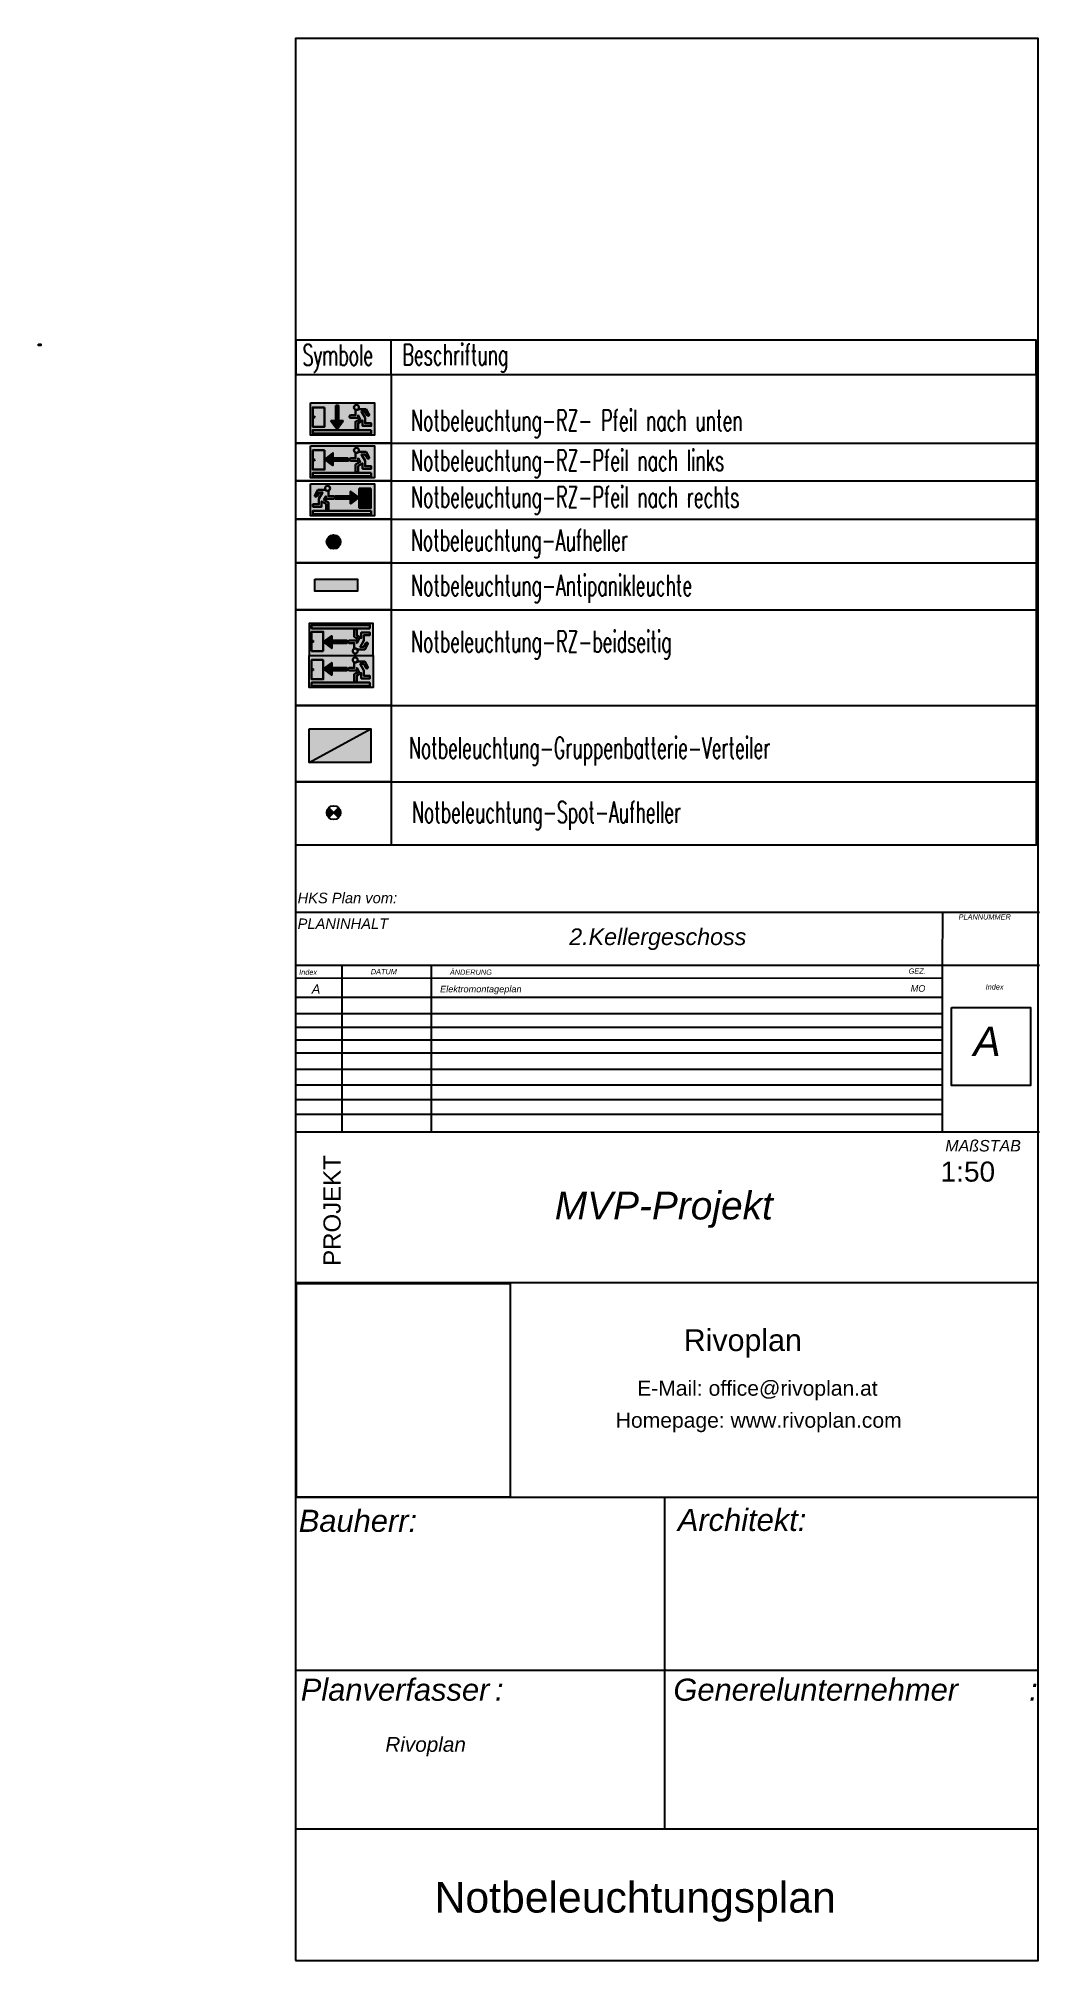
# Model space of a CAD drawing. Header units: millimetres. Extents: x -417894 to 3920, y -95364 to 2075.
# Drawn here: x 3644 to 3920, y 1545 to 2075 of the extents above; entities outside this region: 4.
import ezdxf
from ezdxf.enums import TextEntityAlignment as Align

# ---------------------------------------------------------------- set-up
doc = ezdxf.new("R2010")
doc.units = ezdxf.units.MM
for name, color, linetype, true_color in [('din_SIBEL_10_emergency_lighting', 114, 'Continuous', 0x1eb450), ('E_Muster', 18, 'Continuous', 0x080808), ('ET_LEGENDE - Wohnung$0$800_AL_ALLG_L', 18, 'Continuous', 0x050505)]:
    doc.layers.add(name, color=color, linetype=linetype, true_color=true_color)
doc.layers.add('PDF2_Bilder', color=7, linetype='Continuous')
doc.styles.add('ARIAL', font='arial.ttf', dxfattribs={"width": 0.85})
doc.styles.add('ERSTELLTER_STIL_1', font='swiss.ttf')
doc.styles.add('ERSTELLTER_STIL_5', font='ariali.ttf')
doc.styles.add('ET_LEGENDE - Wohnung$0$ROMANS', font='romans.shx', dxfattribs={"width": 0.6})
doc.styles.get("Standard").update_dxf_attribs({"font": 'arial.ttf'})
picture_1 = doc.add_image_def('image1.png', size_in_pixel=(1254, 1254))

# ---------------------------------------------------------------- blocks, each defined once
blk = doc.blocks.new('Sicherheitsleuchte Aufheller')
h = blk.add_hatch(color=150)
h.set_gradient(color1=(0, 255, 0), tint=1, name='CYLINDER')
h.paths.add_polyline_path([(3205.29, 2752.99, 1), (3209.99, 2752.99, 1)])
at = {"color": 3}
blk.add_circle((3207.64, 2752.99), 2.35, dxfattribs=at)
blk = doc.blocks.new('Aufheller Notbeleuchtung')
at = {"color": 150, "xscale": 0.3936036498448924, "yscale": 0.3936036498448924, "zscale": 0.3936036498448924}
blk.add_blockref('Sicherheitsleuchte Aufheller', (578.78, 401.81), dxfattribs=at)
blk = doc.blocks.new('Spot Notbeleuchtung')
h = blk.add_hatch(color=3)
edge = h.paths.add_edge_path()
edge.add_line((0, 0), (-0.63, 0.63))
edge.add_arc((0, 0), 0.89, 135, 225)
edge.add_line((-0.63, -0.63), (0, 0))
h = blk.add_hatch(color=3)
edge = h.paths.add_edge_path()
edge.add_line((0, 0), (0.63, -0.63))
edge.add_arc((0, 0), 0.89, 315, 405)
edge.add_line((0.63, 0.63), (0, 0))
at = {"color": 3}
for p, q in [((-0.63, 0.63), (0.63, -0.63)), ((-0.63, -0.63), (0.63, 0.63))]:
    blk.add_line(p, q, dxfattribs=at)
blk.add_circle((0, 0), 0.89, dxfattribs=at)
blk = doc.blocks.new('Gruppenbatterie-Verteiler')
h = blk.add_hatch(color=256)
h.set_gradient(color1=(0, 255, 0), color2=(0, 255, 0), tint=1)
h.paths.add_polyline_path([(2108.28, 646.2), (2091.24, 646.2), (2091.24, 636.93)])
h = blk.add_hatch(color=256)
h.set_gradient(color1=(255, 255, 255), tint=1)
h.paths.add_polyline_path([(2108.28, 636.93), (2108.28, 646.2), (2091.24, 636.93)])
blk.add_lwpolyline([(2091.24, 646.2), (2108.28, 646.2), (2108.28, 636.93), (2091.24, 636.93)], close=True)
blk.add_lwpolyline([(2091.24, 636.93), (2108.28, 646.2)])
blk = doc.blocks.new('9809550')
at = {"color": 18, "lineweight": 30, "true_color": 0x000000}
for points in [[(423921.7, 99168.8), (423956.8, 99168.8), (423956.8, 99202.9), (423984.5, 99214.5), (424033.7, 99214.5), (424053.8, 99178.3)], [(424040.2, 99170.9), (424025.2, 99196.7), (423999.7, 99196.8), (424026.2, 99150.3), (424026.2, 99110.9), (424070.2, 99110.9), (424070.2, 99092.3), (424007.5, 99092.3), (424007.5, 99131.7), (423975, 99113.1), (423975, 99067), (423956.5, 99067), (423956.5, 99122.4), (423990.5, 99141.9), (423975.1, 99168.8), (423975.1, 99150.2), (423921.7, 99150.3)]]:
    blk.add_lwpolyline(points, dxfattribs=at)
blk.add_circle((423963.6, 99225.9), 18.1, dxfattribs=at)
for centre, radius, start, end in [((423921.7, 99159.5), 9.27, 89.9849, 270.0151), ((424047.8, 99173.1), 7.96, 195.72991, 41.40047)]:
    blk.add_arc(centre, radius, start, end, dxfattribs=at)
blk = doc.blocks.new('595995')
blk.add_hatch(color=256).paths.add_polyline_path([(423732, 99469), (423791, 99425), (423791, 99459), (423903, 99459), (423903, 99477), (423792, 99477), (423792, 99514)])
at = {"color": 18, "lineweight": 30, "true_color": 0x000000}
blk.add_lwpolyline([(423903, 99477), (423792, 99477), (423792, 99514), (423732, 99469), (423791, 99425), (423791, 99459), (423903, 99459), (423903, 99477)], dxfattribs=at)
blk = doc.blocks.new('RIVO-RZ-ARR_right')
h = blk.add_hatch(color=100)
h.paths.add_polyline_path([(423618, 99568), (423618, 99336), (424081, 99336), (424081, 99568)])
h.paths.add_polyline_path([(423908, 99479), (423908, 99513), (423967, 99469), (423908, 99424), (423908, 99460), (423797, 99460), (423797, 99479)], flags=16)
h.paths.add_polyline_path([(423736, 99519), (423749, 99512), (423749, 99478), (423785, 99478, -0.998804), (423785, 99460), (423731, 99460), (423731, 99478), (423716, 99451), (423750, 99432), (423750, 99376), (423731, 99376), (423731, 99422), (423699, 99441), (423699, 99402), (423636, 99402), (423636, 99420), (423680, 99420), (423680, 99460), (423707, 99506), (423681, 99506), (423666, 99480, -1.25347), (423652, 99488), (423673, 99524), (423722, 99524), (423736, 99519, -0.302406), (423725, 99535, -1), (423761, 99535, -0.535619)], flags=16)
h.paths.add_polyline_path([(424058, 99371), (424058, 99347), (423635, 99347), (423635, 99371)], flags=16)
h.paths.add_polyline_path([(423971, 99533), (424056, 99533), (424056, 99393), (423971, 99393)], flags=16)
h.paths.add_polyline_path([(423985, 99463, -1), (423975, 99463, -1)], flags=0)
h = blk.add_hatch(color=256)
h.paths.add_polyline_path([(423707, 99506), (423680, 99460), (423680, 99420), (423636, 99420), (423636, 99402), (423699, 99402), (423699, 99441), (423731, 99422), (423731, 99376), (423750, 99376), (423750, 99432), (423716, 99451), (423731, 99478), (423731, 99460), (423785, 99460, 0.998804), (423785, 99478), (423749, 99478), (423749, 99512), (423722, 99524), (423673, 99524), (423652, 99488, 1.25347), (423666, 99480), (423681, 99506)])
h.paths.add_polyline_path([(423761, 99535, 1), (423725, 99535, 1)])
h = blk.add_hatch(color=256)
h.paths.add_polyline_path([(424056, 99533), (423971, 99533), (423971, 99393), (424056, 99393)])
h.paths.add_polyline_path([(423985, 99463, -1), (423975, 99463, -1)], flags=16)
blk.add_hatch(color=256).paths.add_polyline_path([(424058, 99347), (424058, 99371), (423635, 99371), (423635, 99347)])
blk.add_lwpolyline([(423618, 99568), (424081, 99568), (424081, 99336), (423618, 99336)], close=True)
at = {"color": 18, "lineweight": 30, "true_color": 0x000000}
for points in [[(424056, 99533), (423971, 99533), (423971, 99393), (424056, 99393)], [(424058, 99371), (423635, 99371), (423635, 99347), (424058, 99347)]]:
    blk.add_lwpolyline(points, close=True, dxfattribs=at)
blk.add_circle((423980, 99463), 5, dxfattribs=at)
at = {"xscale": -1, "rotation": 359.9999999997448}
blk.add_blockref('9809550', (847706, 309), dxfattribs=at)
at = {"rotation": 180.0000000000325}
blk.add_blockref('595995', (847700, 198937), dxfattribs=at)
blk = doc.blocks.new('RIVO-SIBEL-ARR-down')
h = blk.add_hatch(color=100)
h.paths.add_polyline_path([(3686.69, 1956.46), (3686.69, 1947.63), (3704.36, 1947.63), (3704.36, 1956.46)])
h.paths.add_polyline_path([(3693.72, 1955.75), (3694.43, 1955.76), (3694.43, 1951.52), (3695.72, 1951.52), (3694.04, 1949.27), (3692.34, 1951.53), (3693.72, 1951.53)], flags=16)
h.paths.add_polyline_path([(3690.59, 1955.25), (3690.59, 1949.9), (3687.35, 1949.9), (3687.35, 1955.25)], flags=16)
h.paths.add_polyline_path([(3687.91, 1952.58, -1), (3687.53, 1952.58, -1)], flags=0)
h.paths.add_polyline_path([(3697.79, 1953.06), (3699.13, 1953.06), (3699.13, 1954.36), (3699.65, 1954.59, -0.535619), (3698.7, 1955.23, -1), (3700.07, 1955.23, -0.302406), (3699.65, 1954.59), (3700.18, 1954.8), (3702.06, 1954.8), (3702.82, 1953.42, -1.25347), (3702.3, 1953.14), (3701.73, 1954.12), (3700.76, 1954.12), (3701.77, 1952.35), (3701.77, 1950.85), (3703.45, 1950.85), (3703.45, 1950.14), (3701.06, 1950.14), (3701.06, 1951.64), (3699.82, 1950.93), (3699.82, 1949.18), (3699.12, 1949.18), (3699.12, 1951.29), (3700.41, 1952.03), (3699.82, 1953.05), (3699.82, 1952.35), (3697.79, 1952.35, -1)], flags=16)
h.paths.add_polyline_path([(3703.45, 1948.98), (3703.45, 1948.07), (3687.35, 1948.07), (3687.35, 1948.98)], flags=16)
h = blk.add_hatch(color=7)
h.paths.add_polyline_path([(3690.59, 1955.25), (3687.35, 1955.25), (3687.35, 1949.9), (3690.59, 1949.9)])
h.paths.add_polyline_path([(3687.91, 1952.58, -1), (3687.53, 1952.58, -1)], flags=16)
h.paths.add_polyline_path([(3703.45, 1948.07), (3703.45, 1948.98), (3687.35, 1948.98), (3687.35, 1948.07)])
blk.add_hatch(color=256).paths.add_polyline_path([(3693.72, 1951.53), (3692.34, 1951.53), (3694.04, 1949.27), (3695.72, 1951.52), (3694.43, 1951.52), (3694.43, 1955.76), (3693.72, 1955.75)])
h = blk.add_hatch(color=256)
h.paths.add_polyline_path([(3700.76, 1954.12), (3701.73, 1954.12), (3702.3, 1953.14, 1.25347), (3702.82, 1953.42), (3702.06, 1954.8), (3700.18, 1954.8), (3699.13, 1954.36), (3699.13, 1953.06), (3697.79, 1953.06, 1), (3697.79, 1952.35), (3699.82, 1952.35), (3699.82, 1953.05), (3700.41, 1952.03), (3699.12, 1951.29), (3699.12, 1949.18), (3699.82, 1949.18), (3699.82, 1950.93), (3701.06, 1951.64), (3701.06, 1950.14), (3703.45, 1950.14), (3703.45, 1950.85), (3701.77, 1950.85), (3701.77, 1952.35)])
h.paths.add_polyline_path([(3698.7, 1955.23, 1), (3700.07, 1955.23, 1)])
blk.add_lwpolyline([(3686.69, 1956.46), (3704.36, 1956.46), (3704.36, 1947.63), (3686.69, 1947.63)], close=True)
at = {"color": 18, "lineweight": 30, "true_color": 0x000000}
for points in [[(3690.59, 1955.25), (3687.35, 1955.25), (3687.35, 1949.9), (3690.59, 1949.9)], [(3703.45, 1948.98), (3687.35, 1948.98), (3687.35, 1948.07), (3703.45, 1948.07)]]:
    blk.add_lwpolyline(points, close=True, dxfattribs=at)
blk.add_lwpolyline([(3693.72, 1955.75), (3693.72, 1951.53), (3692.34, 1951.53), (3694.04, 1949.27), (3695.72, 1951.52), (3694.43, 1951.52), (3694.43, 1955.76), (3693.72, 1955.75)], dxfattribs=at)
blk.add_circle((3687.72, 1952.58), 0.19, dxfattribs=at)
at = {"xscale": 0.0381026673526157, "yscale": 0.0381026673526157, "zscale": 0.0381026673526157}
blk.add_blockref('9809550', (-12454.76, -1825.54), dxfattribs=at)
blk = doc.blocks.new('RIVO-SIBEL-ARR-left')
h = blk.add_hatch(color=100)
h.paths.add_polyline_path([(3656.51, 1956.46), (3656.51, 1947.63), (3674.18, 1947.63), (3674.18, 1956.46)])
h.paths.add_polyline_path([(3662.75, 1954.45), (3662.75, 1953.06), (3666.97, 1953.06), (3666.98, 1952.36), (3662.74, 1952.36), (3662.74, 1951.07), (3660.49, 1952.74)], flags=16)
h.paths.add_polyline_path([(3660.42, 1955.25), (3660.42, 1949.9), (3657.18, 1949.9), (3657.18, 1955.25)], flags=16)
h.paths.add_polyline_path([(3657.73, 1952.58, -1), (3657.35, 1952.58, -1)], flags=0)
h.paths.add_polyline_path([(3667.61, 1953.06), (3668.95, 1953.06), (3668.95, 1954.36), (3669.48, 1954.59, -0.535619), (3668.52, 1955.23, -1), (3669.9, 1955.23, -0.302406), (3669.48, 1954.59), (3670.01, 1954.8), (3671.88, 1954.8), (3672.65, 1953.42, -1.25347), (3672.13, 1953.14), (3671.56, 1954.12), (3670.59, 1954.12), (3671.59, 1952.35), (3671.59, 1950.85), (3673.27, 1950.85), (3673.27, 1950.14), (3670.88, 1950.14), (3670.88, 1951.64), (3669.64, 1950.93), (3669.64, 1949.18), (3668.94, 1949.18), (3668.94, 1951.29), (3670.24, 1952.03), (3669.65, 1953.05), (3669.65, 1952.35), (3667.61, 1952.35, -1)], flags=16)
h.paths.add_polyline_path([(3673.27, 1948.98), (3673.27, 1948.07), (3657.18, 1948.07), (3657.18, 1948.98)], flags=16)
h = blk.add_hatch(color=7)
h.paths.add_polyline_path([(3660.42, 1955.25), (3657.18, 1955.25), (3657.18, 1949.9), (3660.42, 1949.9)])
h.paths.add_polyline_path([(3657.73, 1952.58, -1), (3657.35, 1952.58, -1)], flags=16)
h.paths.add_polyline_path([(3673.27, 1948.07), (3673.27, 1948.98), (3657.18, 1948.98), (3657.18, 1948.07)])
h = blk.add_hatch(color=256)
h.paths.add_polyline_path([(3670.59, 1954.12), (3671.56, 1954.12), (3672.13, 1953.14, 1.25347), (3672.65, 1953.42), (3671.88, 1954.8), (3670.01, 1954.8), (3668.95, 1954.36), (3668.95, 1953.06), (3667.61, 1953.06, 1), (3667.61, 1952.35), (3669.65, 1952.35), (3669.65, 1953.05), (3670.24, 1952.03), (3668.94, 1951.29), (3668.94, 1949.18), (3669.64, 1949.18), (3669.64, 1950.93), (3670.88, 1951.64), (3670.88, 1950.14), (3673.27, 1950.14), (3673.27, 1950.85), (3671.59, 1950.85), (3671.59, 1952.35)])
h.paths.add_polyline_path([(3668.52, 1955.23, 1), (3669.9, 1955.23, 1)])
blk.add_hatch(color=256).paths.add_polyline_path([(3662.75, 1953.06), (3662.75, 1954.45), (3660.49, 1952.74), (3662.74, 1951.07), (3662.74, 1952.36), (3666.98, 1952.36), (3666.97, 1953.06)])
blk.add_lwpolyline([(3656.51, 1956.46), (3674.18, 1956.46), (3674.18, 1947.63), (3656.51, 1947.63)], close=True)
at = {"color": 18, "lineweight": 30, "true_color": 0x000000}
for points in [[(3660.42, 1955.25), (3657.18, 1955.25), (3657.18, 1949.9), (3660.42, 1949.9)], [(3673.27, 1948.98), (3657.18, 1948.98), (3657.18, 1948.07), (3673.27, 1948.07)]]:
    blk.add_lwpolyline(points, close=True, dxfattribs=at)
blk.add_lwpolyline([(3666.97, 1953.06), (3662.75, 1953.06), (3662.75, 1954.45), (3660.49, 1952.74), (3662.74, 1951.07), (3662.74, 1952.36), (3666.98, 1952.36), (3666.97, 1953.06)], dxfattribs=at)
blk.add_circle((3657.54, 1952.58), 0.19, dxfattribs=at)
at = {"xscale": 0.0381026673526157, "yscale": 0.0381026673526157, "zscale": 0.0381026673526157}
blk.add_blockref('9809550', (-12484.93, -1825.54), dxfattribs=at)
blk = doc.blocks.new('Antipanikleuchte-RIVO')
h = blk.add_hatch(color=256)
h.dxf.hatch_style = 1
h.set_gradient(color1=(0, 255, 0), name='SPHERICAL')
h.paths.add_polyline_path([(3719.93, 1926.17), (3719.93, 1922.87), (3731.65, 1922.87), (3731.65, 1926.17)])
at = {"color": 3}
blk.add_lwpolyline([(3719.93, 1926.17), (3731.65, 1926.17), (3731.65, 1922.87), (3719.93, 1922.87)], close=True, dxfattribs=at)
blk = doc.blocks.new('RIVO-RZ-ARR_down')
h = blk.add_hatch(color=100)
h.paths.add_polyline_path([(3649.31, 1947.37), (3649.31, 1934.26), (3675.52, 1934.26), (3675.52, 1947.37)])
h.paths.add_polyline_path([(3655.1, 1937.62), (3650.29, 1937.62), (3650.29, 1945.57), (3655.1, 1945.57)], flags=16)
h.paths.add_polyline_path([(3660.09, 1946.39), (3661.13, 1946.4), (3661.13, 1940.11), (3663.05, 1940.11), (3660.56, 1936.77), (3658.03, 1940.13), (3660.09, 1940.13)], flags=16)
h.paths.add_polyline_path([(3651.11, 1941.61, -1), (3650.55, 1941.61, -1)], flags=0)
h.paths.add_polyline_path([(3674.18, 1936.27), (3674.18, 1934.92), (3650.29, 1934.92), (3650.29, 1936.27)], flags=16)
h.paths.add_polyline_path([(3666.5, 1942.32), (3668.48, 1942.32), (3668.48, 1944.25), (3669.26, 1944.6, -0.535619), (3667.84, 1945.54, -1), (3669.89, 1945.54, -0.302406), (3669.26, 1944.6), (3670.05, 1944.9), (3672.83, 1944.9), (3673.97, 1942.85, -1.25347), (3673.2, 1942.43), (3672.35, 1943.89), (3670.91, 1943.9), (3672.4, 1941.27), (3672.4, 1939.04), (3674.89, 1939.04), (3674.89, 1937.99), (3671.35, 1937.99), (3671.35, 1940.22), (3669.51, 1939.16), (3669.51, 1936.56), (3668.47, 1936.56), (3668.47, 1939.69), (3670.39, 1940.79), (3669.52, 1942.31), (3669.52, 1941.26), (3666.5, 1941.27, -1)], flags=16)
h = blk.add_hatch(color=7)
h.paths.add_polyline_path([(3655.1, 1945.57), (3650.29, 1945.57), (3650.29, 1937.62), (3655.1, 1937.62)])
h.paths.add_polyline_path([(3651.11, 1941.61, -1), (3650.55, 1941.61, -1)], flags=16)
h.paths.add_polyline_path([(3674.18, 1934.92), (3674.18, 1936.27), (3650.29, 1936.27), (3650.29, 1934.92)])
blk.add_hatch(color=256).paths.add_polyline_path([(3660.56, 1936.77), (3663.05, 1940.11), (3661.13, 1940.11), (3661.13, 1946.4), (3660.09, 1946.39), (3660.09, 1940.13), (3658.03, 1940.13)])
h = blk.add_hatch(color=256)
h.paths.add_polyline_path([(3670.91, 1943.9), (3672.35, 1943.89), (3673.2, 1942.43), (3673.97, 1942.85), (3672.83, 1944.94), (3670.04, 1944.91), (3668.49, 1944.25), (3668.49, 1942.32), (3666.5, 1942.32), (3666.5, 1941.27), (3669.52, 1941.27), (3669.52, 1942.32), (3670.39, 1940.79), (3668.47, 1939.7), (3668.47, 1936.56), (3669.51, 1936.56), (3669.51, 1939.16), (3671.35, 1940.22), (3671.35, 1937.99), (3674.9, 1937.99), (3674.9, 1939.04), (3672.4, 1939.04), (3672.4, 1941.27)])
h.paths.add_polyline_path([(3667.84, 1945.54, 1), (3669.89, 1945.54, 1)])
h.paths.add_polyline_path([(3666.5, 1942.32, 1.000264), (3666.5, 1941.27)])
h.paths.add_polyline_path([(3673.97, 1942.85), (3673.2, 1942.43, 1.25347)], flags=17)
blk.add_lwpolyline([(3649.31, 1947.37), (3675.52, 1947.37), (3675.52, 1934.26), (3649.31, 1934.26)], close=True)
at = {"color": 18, "lineweight": 30, "true_color": 0x000000}
for points in [[(3655.1, 1945.57), (3650.29, 1945.57), (3650.29, 1937.62), (3655.1, 1937.62)], [(3674.18, 1936.27), (3650.29, 1936.27), (3650.29, 1934.92), (3674.18, 1934.92)]]:
    blk.add_lwpolyline(points, close=True, dxfattribs=at)
blk.add_lwpolyline([(3660.09, 1946.39), (3660.09, 1940.13), (3658.03, 1940.13), (3660.56, 1936.77), (3663.05, 1940.11), (3661.13, 1940.11), (3661.13, 1946.4), (3660.09, 1946.39)], dxfattribs=at)
blk.add_circle((3650.83, 1941.61), 0.283, dxfattribs=at)
at = {"xscale": 0.0565485597302301, "yscale": 0.0565485597302301, "zscale": 0.0565485597302301}
blk.add_blockref('9809550', (-20305.67, -3665.54), dxfattribs=at)

msp = doc.modelspace()

# ---------------------------------------------------------------- linework, layer by layer
msp.add_lwpolyline([(3714.53, 1545.47), (3919.22, 1545.47), (3919.22, 2075.24), (3714.53, 2075.24)], close=True)
at = {"color": 18, "true_color": 0x000000}
for points in [[(3714.7, 1982.62), (3918.69, 1982.62), (3918.69, 1992.07), (3714.7, 1992.07)], [(3714.7, 1982.62), (3918.69, 1982.62), (3918.69, 1852.88), (3714.7, 1852.88)], [(3895.34, 1808.18), (3917.1, 1808.18), (3917.1, 1786.64), (3895.34, 1786.64)]]:
    msp.add_lwpolyline(points, close=True, dxfattribs=at)
for points in [[(3740.94, 1982.53), (3740.94, 1992.07)], [(3740.94, 1982.53), (3740.94, 1852.88)], [(3740.98, 1963.7), (3714.7, 1963.7), (3740.98, 1963.7), (3918.69, 1963.7)], [(3740.98, 1953.28), (3714.7, 1953.28), (3740.98, 1953.28), (3918.69, 1953.28)], [(3740.98, 1942.7), (3714.7, 1942.7), (3740.98, 1942.7), (3918.69, 1942.7)], [(3740.98, 1930.7), (3714.7, 1930.7), (3740.98, 1930.7), (3918.69, 1930.7)], [(3740.98, 1917.74), (3714.7, 1917.74), (3740.98, 1917.74), (3918.69, 1917.74)], [(3740.98, 1891.39), (3714.7, 1891.39), (3740.98, 1891.39), (3918.69, 1891.39)], [(3740.94, 1870.37), (3714.67, 1870.37), (3740.94, 1870.37), (3918.65, 1870.37)], [(3714.53, 1866.71), (3714.53, 1545.47)]]:
    msp.add_lwpolyline(points, dxfattribs=at)
at = {"layer": 'ET_LEGENDE - Wohnung$0$800_AL_ALLG_L'}
for p, q in [((3919.58, 1834.29), (3714.53, 1834.29)), ((3892.83, 1834.29), (3892.72, 1819.82)), ((3714.53, 1819.82), (3919.58, 1819.81)), ((3727.33, 1819.82), (3727.33, 1773.92)), ((3751.94, 1819.82), (3751.94, 1773.92)), ((3892.72, 1819.82), (3892.72, 1774.04)), ((3892.72, 1819.82), (3892.72, 1773.92)), ((3714.53, 1816.3), (3892.72, 1816.2)), ((3714.53, 1810.99), (3892.72, 1810.99)), ((3714.53, 1806.49), (3892.72, 1806.49)), ((3714.63, 1802.69), (3892.72, 1802.69)), ((3714.53, 1799.25), (3892.72, 1799.25)), ((3714.53, 1795.63), (3892.72, 1795.63)), ((3714.53, 1791.18), (3892.72, 1791.18)), ((3714.53, 1786.83), (3892.72, 1786.83)), ((3714.53, 1782.8), (3892.72, 1782.8)), ((3714.53, 1778.77), (3892.72, 1778.77)), ((3714.53, 1773.92), (3919.58, 1773.92)), ((3714.54, 1732.38), (3919.22, 1732.38)), ((3714.53, 1673.21), (3919.22, 1673.21)), ((3816.27, 1673.21), (3816.27, 1581.74)), ((3919.22, 1625.43), (3714.53, 1625.43)), ((3714.53, 1581.74), (3919.22, 1581.74))]:
    msp.add_line(p, q, dxfattribs=at)

# ---------------------------------------------------------------- block references
for name, p, xscale, yscale, zscale in [('RIVO-SIBEL-ARR-down', (3503.27, 1916.43), 0.0381026673526157, 0.0381026673526157, 0.0381026673526157), ('RIVO-RZ-ARR_right', (-12422.3, -1841.3), 0.0381026673526157, 0.0381026673526157, 0.0381026673526157), ('Aufheller Notbeleuchtung', (-103.1, -1151.73), 2.079042355985015, 2.079042355985015, 2.079042355985015), ('RIVO-RZ-ARR_down', (-19875.78, -3627.65), 0.0565485597302301, 0.0565485597302301, 0.0565485597302301)]:
    msp.add_blockref(name, p, dxfattribs=dict(xscale=xscale, yscale=yscale, zscale=zscale))
for name, p in [('RIVO-SIBEL-ARR-down', (31.98, 18.31)), ('RIVO-SIBEL-ARR-left', (62.15, 6.49)), ('Antipanikleuchte-RIVO', (0, 0)), ('RIVO-SIBEL-ARR-left', (61.8, -51.29)), ('Gruppenbatterie-Verteiler', (1627.07, 1238.79)), ('RIVO-RZ-ARR_down', (-420850.81, -97181.03)), ('RIVO-RZ-ARR_down', (-418792.28, -97219.21)), ('RIVO-RZ-ARR_down', (-421543.67, -97297.94))]:
    msp.add_blockref(name, p)
at = {"xscale": -1, "rotation": 180}
msp.add_blockref('RIVO-SIBEL-ARR-left', (61.8, 3861.63), dxfattribs=at)
at = {"layer": 'din_SIBEL_10_emergency_lighting', "xscale": 2.155340094809342, "yscale": 2.155340094809342, "zscale": 0.0116504869989694}
msp.add_blockref('Spot Notbeleuchtung', (3725.08, 1861.86), dxfattribs=at)

# ---------------------------------------------------------------- texts
at = {"layer": 'E_Muster', "color": 18, "true_color": 0x000000, "style": 'ET_LEGENDE - Wohnung$0$ROMANS', "width": 0.6}
for s, height, p in [('Symbole', 5.813, (3716.52, 1988.01)), ('Beschriftung', 5.8134, (3744.04, 1988.08))]:
    msp.add_text(s, height=height, dxfattribs=at).set_placement(p, align=Align.MIDDLE_LEFT)
at = {"layer": 'E_Muster', "color": 102, "true_color": 0x21de37, "style": 'ET_LEGENDE - Wohnung$0$ROMANS', "width": 0.6}
for s, p in [('Notbeleuchtung-RZ- Pfeil nach unten', (3746.43, 1969.99)), ('Notbeleuchtung-RZ-Pfeil nach links', (3746.43, 1958.95)), ('Notbeleuchtung-RZ-Pfeil nach rechts', (3746.43, 1948.83)), ('Notbeleuchtung-Aufheller', (3746.37, 1936.96)), ('Notbeleuchtung-Antipanikleuchte', (3746.43, 1924.5)), ('Notbeleuchtung-RZ-beidseitig', (3746.43, 1909.02)), ('Notbeleuchtung-Gruppenbatterie-Verteiler', (3745.84, 1879.72)), ('Notbeleuchtung-Spot-Aufheller', (3746.67, 1861.99))]:
    msp.add_text(s, height=5.8134, dxfattribs=at).set_placement(p, align=Align.MIDDLE_LEFT)
at = {"layer": 'ET_LEGENDE - Wohnung$0$800_AL_ALLG_L'}
for s, height, style, p in [('HKS Plan vom: ', 2.8948, 'ERSTELLTER_STIL_5', (3715.15, 1836.89)), ('PLANNUMMER', 1.447, 'ERSTELLTER_STIL_5', (3897.29, 1832.4)), ('PLANINHALT', 2.895, 'ERSTELLTER_STIL_5', (3715.15, 1829.79)), ('2.Kellergeschoss', 4.5865, 'ERSTELLTER_STIL_5', (3789.99, 1825.36)), ('Index', 1.447, 'ERSTELLTER_STIL_5', (3715.57, 1817.16)), ('DATUM', 1.447, 'ERSTELLTER_STIL_5', (3735.32, 1817.32)), ('ÄNDERUNG', 1.447, 'ERSTELLTER_STIL_5', (3757.11, 1817.16)), ('GEZ.', 1.447, 'ERSTELLTER_STIL_5', (3883.5, 1817.46)), ('A', 2.56, 'ERSTELLTER_STIL_5', (3719.04, 1811.94)), ('Elektromontageplan', 1.807, 'ERSTELLTER_STIL_5', (3754.41, 1812.33)), ('MO', 1.807, 'ERSTELLTER_STIL_5', (3884.07, 1812.5)), ('Index', 1.447, 'ERSTELLTER_STIL_5', (3904.73, 1813.1)), ('A', 8.07, 'ERSTELLTER_STIL_5', (3901.34, 1794.76)), ('MAßSTAB', 3.157, 'ERSTELLTER_STIL_5', (3893.61, 1768.48)), ('1:50', 5.525, 'ERSTELLTER_STIL_1', (3892.32, 1760.16)), ('MVP-Projekt', 7.6667, 'ERSTELLTER_STIL_5', (3786, 1749.73)), ('Rivoplan', 5.988, 'ARIAL', (3821.55, 1713.47)), ('Bauherr:', 6.085, 'ERSTELLTER_STIL_5', (3715.47, 1663.63)), ('Architekt:', 6.085, 'ERSTELLTER_STIL_5', (3819.91, 1663.88)), ('Planverfasser', 6.0846, 'ERSTELLTER_STIL_5', (3716.03, 1617.09)), (':', 6.08, 'ERSTELLTER_STIL_5', (3769.54, 1617.09)), ('Generelunternehmer', 6.0846, 'ERSTELLTER_STIL_5', (3818.7, 1617.09)), (':', 6.08, 'ERSTELLTER_STIL_5', (3916.71, 1617.09)), ('Rivoplan', 4.082, 'ERSTELLTER_STIL_5', (3739.33, 1603.01)), ('Notbeleuchtungsplan', 8.4249, 'ERSTELLTER_STIL_1', (3752.88, 1558.69))]:
    msp.add_text(s, height=height, dxfattribs=dict(at, style=style)).set_placement(p)
msp.add_text('PROJEKT', height=4.733, rotation=90, dxfattribs=at).set_placement((3727, 1736.95))
at = {"layer": 'ET_LEGENDE - Wohnung$0$800_AL_ALLG_L', "style": 'ARIAL'}
for s, p in [('E-Mail: office@rivoplan.at', (3841.84, 1702.71)), ('Homepage: www.rivoplan.com', (3842.2, 1693.89))]:
    msp.add_text(s, height=4.1587, dxfattribs=at).set_placement(p, align=Align.MIDDLE)

# ---------------------------------------------------------------- pictures from other files: only their frames are drawn
at = {"layer": 'PDF2_Bilder'}
image = msp.add_image(picture_1, insert=(3714.87, 1673.21), size_in_units=(58.89, 58.89), dxfattribs=at)
image.dxf.flags = 15

doc.saveas('drawing.dxf')
